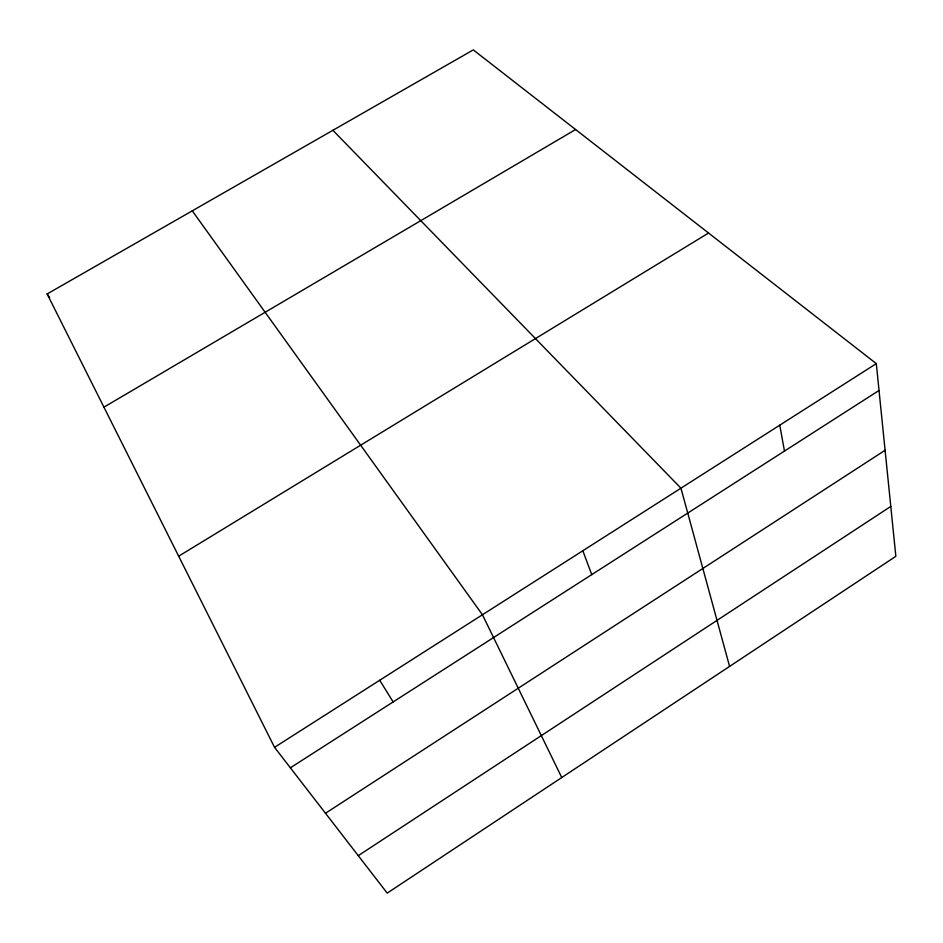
<?xml version="1.0" encoding="UTF-8"?>
<svg xmlns="http://www.w3.org/2000/svg" width="943" height="943" viewBox="0 0 943 943"><rect width="100%" height="100%" fill="white"/><g stroke="black" fill="none" stroke-linecap="round" stroke-linejoin="round"><path stroke-width="1.41" d="M358.257 855.666L890.793 506.438M325.488 813.255L885.1 450.271M290.373 767.814L879.029 390.461M274.543 747.327L876.306 363.621L473.292 49.885L47.15 293.957L274.543 747.327L387.208 893.115L895.85 556.323L876.306 363.621M178.675 556.193L708.547 233.027M103.93 407.164L575.595 129.521M332.903 130.299L680.952 488.191L729.576 666.418M192.266 210.831L482.451 614.765L561.757 777.539M47.15 293.957L49.637 297.587M379.711 680.268L393.137 701.946M582.833 550.759L591.744 574.629M779.755 425.187L784.47 451.084"/></g></svg>
